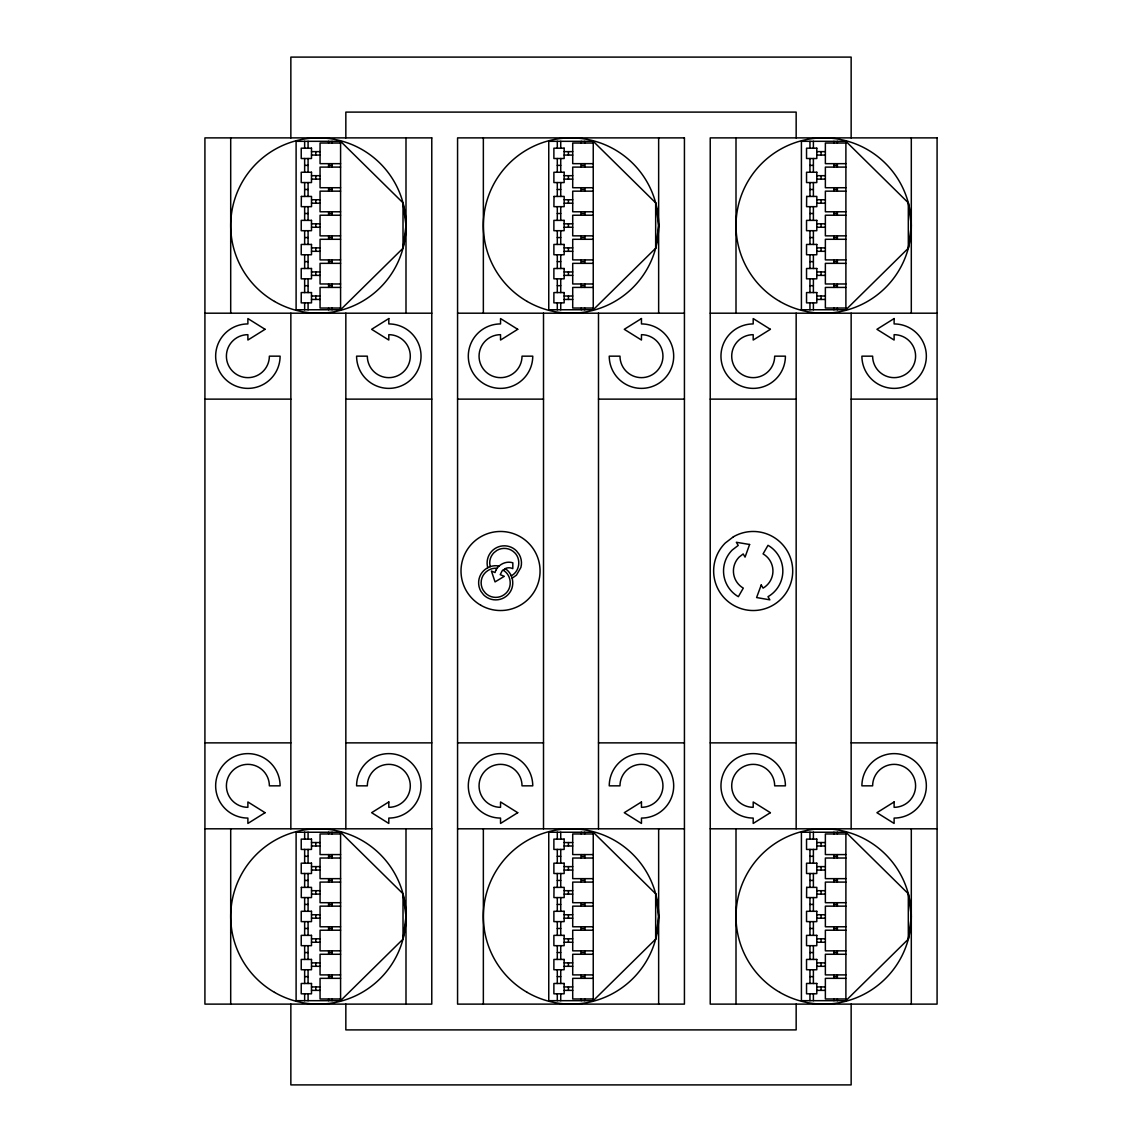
<?xml version="1.0" encoding="UTF-8"?>
<svg xmlns="http://www.w3.org/2000/svg" width="1142" height="1142" viewBox="0 0 1142 1142"><rect width="100%" height="100%" fill="white"/><g stroke="black" fill="none" stroke-linecap="round" stroke-linejoin="round"><path stroke-width="1.5" d="M403.012 248.228L405.995 225.531L403.012 202.848L340.587 141.322L296.106 141.322L296.106 309.753L340.587 309.753L403.012 248.228L403.012 202.848M403.012 939.152L405.995 916.469L403.012 893.772L340.587 832.247L296.106 832.247L296.106 1000.678L340.587 1000.678L403.012 939.152L403.012 893.772M655.665 248.228L658.649 225.531L655.665 202.848L593.24 141.322L548.76 141.322L548.76 309.753L593.24 309.753L655.665 248.228L655.665 202.848M655.665 939.152L658.649 916.469L655.665 893.772L593.24 832.247L548.76 832.247L548.76 1000.678L593.24 1000.678L655.665 939.152L655.665 893.772M908.318 248.228L911.302 225.531L908.318 202.848L845.894 141.322L801.413 141.322L801.413 309.753L845.894 309.753L908.318 248.228L908.318 202.848M908.318 939.152L911.302 916.469L908.318 893.772L845.894 832.247L801.413 832.247L801.413 1000.678L845.894 1000.678L908.318 939.152L908.318 893.772M511.216 575.811C519.639 571.6 521.394 559.166 514.628 552.671A14.603 14.603 0 0 0 496.984 550.344L493.958 552.671A14.603 14.603 0 0 0 489.69 563.006L490.175 566.703M512.201 578.166L516.441 575.154L520.895 567.446A17.187 17.187 0 0 0 519.182 554.412L516.441 550.844A17.187 17.187 0 0 0 487.691 567.446L487.791 567.688M340.587 143.036L320.06 143.036L320.06 163.663L340.587 163.663M593.24 143.036L572.713 143.036L572.713 163.663L593.24 163.663M845.894 143.036L825.366 143.036L825.366 163.663L845.894 163.663M311.495 151.629L320.06 151.629M564.148 151.629L572.713 151.629M816.801 151.629L825.366 151.629M311.495 155.069L320.06 155.069M564.148 155.069L572.713 155.069M816.801 155.069L825.366 155.069M304.643 165.376L308.083 165.376M328.611 165.376L332.051 165.376M557.296 165.376L560.736 165.376M581.264 165.376L584.704 165.376M809.949 165.376L813.389 165.376M833.917 165.376L837.357 165.376M340.587 167.103L320.06 167.103L320.06 187.731L340.587 187.731M593.24 167.103L572.713 167.103L572.713 187.731L593.24 187.731M845.894 167.103L825.366 167.103L825.366 187.731L845.894 187.731M311.495 175.697L320.06 175.697M564.148 175.697L572.713 175.697M816.801 175.697L825.366 175.697M311.495 179.123L320.06 179.123M564.148 179.123L572.713 179.123M816.801 179.123L825.366 179.123M328.611 189.444L332.051 189.444M581.264 189.444L584.704 189.444M833.917 189.444L837.357 189.444M304.643 189.501L308.083 189.501M557.296 189.501L560.736 189.501M809.949 189.501L813.389 189.501M340.587 191.157L320.06 191.157L320.06 211.784L340.587 211.784M593.24 191.157L572.713 191.157L572.713 211.784L593.24 211.784M845.894 191.157L825.366 191.157L825.366 211.784L845.894 211.784M311.523 199.75L320.06 199.75M564.177 199.75L572.713 199.75M816.83 199.75L825.366 199.75M311.523 203.19L320.06 203.19M564.177 203.19L572.713 203.19M816.83 203.19L825.366 203.19M304.643 213.511L308.083 213.511M328.611 213.511L332.051 213.511M557.296 213.511L560.736 213.511M581.264 213.511L584.704 213.511M809.949 213.511L813.389 213.511M833.917 213.511L837.357 213.511M340.587 215.224L320.06 215.224L320.06 235.852L340.587 235.852M593.24 215.224L572.713 215.224L572.713 235.852L593.24 235.852M845.894 215.224L825.366 215.224L825.366 235.852L845.894 235.852M311.495 223.818L320.06 223.818M564.148 223.818L572.713 223.818M816.801 223.818L825.366 223.818M311.495 227.258L320.06 227.258M564.148 227.258L572.713 227.258M816.801 227.258L825.366 227.258M304.643 237.565L308.083 237.565M328.611 237.565L332.051 237.565M557.296 237.565L560.736 237.565M581.264 237.565L584.704 237.565M809.949 237.565L813.389 237.565M833.917 237.565L837.357 237.565M340.587 239.292L320.06 239.292L320.06 259.905L340.587 259.905M593.24 239.292L572.713 239.292L572.713 259.905L593.24 259.905M845.894 239.292L825.366 239.292L825.366 259.905L845.894 259.905M311.495 247.885L320.06 247.885M564.148 247.885L572.713 247.885M816.801 247.885L825.366 247.885M311.495 251.311L320.06 251.311M564.148 251.311L572.713 251.311M816.801 251.311L825.366 251.311M304.643 261.632L308.083 261.632M328.611 261.632L332.051 261.632M557.296 261.632L560.736 261.632M581.264 261.632L584.704 261.632M809.949 261.632L813.389 261.632M833.917 261.632L837.357 261.632M340.587 263.345L320.06 263.345L320.06 283.973L340.587 283.973M593.24 263.345L572.713 263.345L572.713 283.973L593.24 283.973M845.894 263.345L825.366 263.345L825.366 283.973L845.894 283.973M311.495 271.939L320.06 271.939M564.148 271.939L572.713 271.939M816.801 271.939L825.366 271.939M311.495 275.379L320.06 275.379M564.148 275.379L572.713 275.379M816.801 275.379L825.366 275.379M304.643 285.686L308.083 285.686M328.611 285.686L332.051 285.686M557.296 285.686L560.736 285.686M581.264 285.686L584.704 285.686M809.949 285.686L813.389 285.686M833.917 285.686L837.357 285.686M340.587 287.413L320.06 287.413L320.06 308.04L340.587 308.04M593.24 287.413L572.713 287.413L572.713 308.04L593.24 308.04M845.894 287.413L825.366 287.413L825.366 308.04L845.894 308.04M311.495 296.006L320.06 296.006M564.148 296.006L572.713 296.006M816.801 296.006L825.366 296.006M311.495 299.447L320.06 299.447M564.148 299.447L572.713 299.447M816.801 299.447L825.366 299.447M204.918 313.194L431.776 313.194M457.571 313.194L684.429 313.194M710.224 313.194L937.082 313.194M204.918 399.129L290.853 399.129M345.84 399.129L431.776 399.129M457.571 399.129L543.506 399.129M598.494 399.129L684.429 399.129M710.224 399.129L796.16 399.129M851.147 399.129L937.082 399.129M204.918 742.871L290.853 742.871M345.84 742.871L431.776 742.871M457.571 742.871L543.506 742.871M598.494 742.871L684.429 742.871M710.224 742.871L796.16 742.871M851.147 742.871L937.082 742.871M204.918 828.807L431.776 828.807M457.571 828.807L684.429 828.807M710.224 828.807L937.082 828.807M340.587 833.96L320.06 833.96L320.06 854.587L340.587 854.587M593.24 833.96L572.713 833.96L572.713 854.587L593.24 854.587M845.894 833.96L825.366 833.96L825.366 854.587L845.894 854.587M311.495 842.553L320.06 842.553M564.148 842.553L572.713 842.553M816.801 842.553L825.366 842.553M311.495 845.994L320.06 845.994M564.148 845.994L572.713 845.994M816.801 845.994L825.366 845.994M304.643 856.314L308.083 856.314M328.611 856.314L332.051 856.314M557.296 856.314L560.736 856.314M581.264 856.314L584.704 856.314M809.949 856.314L813.389 856.314M833.917 856.314L837.357 856.314M340.587 858.027L320.06 858.027L320.06 878.655L340.587 878.655M593.24 858.027L572.713 858.027L572.713 878.655L593.24 878.655M845.894 858.027L825.366 858.027L825.366 878.655L845.894 878.655M311.495 866.621L320.06 866.621M564.148 866.621L572.713 866.621M816.801 866.621L825.366 866.621M311.495 870.061L320.06 870.061M564.148 870.061L572.713 870.061M816.801 870.061L825.366 870.061M328.611 880.368L332.051 880.368M581.264 880.368L584.704 880.368M833.917 880.368L837.357 880.368M304.643 880.439L308.083 880.439M557.296 880.439L560.736 880.439M809.949 880.439L813.389 880.439M340.587 882.095L320.06 882.095L320.06 902.708L340.587 902.708M593.24 882.095L572.713 882.095L572.713 902.708L593.24 902.708M845.894 882.095L825.366 882.095L825.366 902.708L845.894 902.708M311.523 890.689L320.06 890.689M564.177 890.689L572.713 890.689M816.83 890.689L825.366 890.689M311.523 894.115L320.06 894.115M564.177 894.115L572.713 894.115M816.83 894.115L825.366 894.115M304.643 904.435L308.083 904.435M328.611 904.435L332.051 904.435M557.296 904.435L560.736 904.435M581.264 904.435L584.704 904.435M809.949 904.435L813.389 904.435M833.917 904.435L837.357 904.435M340.587 906.148L320.06 906.148L320.06 926.776L340.587 926.776M593.24 906.148L572.713 906.148L572.713 926.776L593.24 926.776M845.894 906.148L825.366 906.148L825.366 926.776L845.894 926.776M311.495 914.742L320.06 914.742M564.148 914.742L572.713 914.742M816.801 914.742L825.366 914.742M311.495 918.182L320.06 918.182M564.148 918.182L572.713 918.182M816.801 918.182L825.366 918.182M304.643 928.489L308.083 928.489M328.611 928.489L332.051 928.489M557.296 928.489L560.736 928.489M581.264 928.489L584.704 928.489M809.949 928.489L813.389 928.489M833.917 928.489L837.357 928.489M340.587 930.216L320.06 930.216L320.06 950.843L340.587 950.843M593.24 930.216L572.713 930.216L572.713 950.843L593.24 950.843M845.894 930.216L825.366 930.216L825.366 950.843L845.894 950.843M311.495 938.81L320.06 938.81M564.148 938.81L572.713 938.81M816.801 938.81L825.366 938.81M311.495 942.25L320.06 942.25M564.148 942.25L572.713 942.25M816.801 942.25L825.366 942.25M304.643 952.556L308.083 952.556M328.611 952.556L332.051 952.556M557.296 952.556L560.736 952.556M581.264 952.556L584.704 952.556M809.949 952.556L813.389 952.556M833.917 952.556L837.357 952.556M340.587 954.269L320.06 954.269L320.06 974.897L340.587 974.897M593.24 954.269L572.713 954.269L572.713 974.897L593.24 974.897M845.894 954.269L825.366 954.269L825.366 974.897L845.894 974.897M311.495 962.877L320.06 962.877M564.148 962.877L572.713 962.877M816.801 962.877L825.366 962.877M311.495 966.303L320.06 966.303M564.148 966.303L572.713 966.303M816.801 966.303L825.366 966.303M304.643 976.624L308.083 976.624M328.611 976.624L332.051 976.624M557.296 976.624L560.736 976.624M581.264 976.624L584.704 976.624M809.949 976.624L813.389 976.624M833.917 976.624L837.357 976.624M340.587 978.337L320.06 978.337L320.06 998.964L340.587 998.964M593.24 978.337L572.713 978.337L572.713 998.964L593.24 998.964M845.894 978.337L825.366 978.337L825.366 998.964L845.894 998.964M311.495 986.931L320.06 986.931M564.148 986.931L572.713 986.931M816.801 986.931L825.366 986.931M311.495 990.371L320.06 990.371M564.148 990.371L572.713 990.371M816.801 990.371L825.366 990.371M499.111 566.089C492.088 564.476 484.551 568.074 480.91 574.212A17.116 17.116 0 0 0 480.91 591.328L483.623 594.868A17.116 17.116 0 0 0 510.56 591.328C514.914 583.833 512.63 573.284 505.207 568.645M497.113 568.345C491.545 567.588 485.935 570.729 483.08 575.468A14.603 14.603 0 0 0 483.08 590.071L485.407 593.098A14.603 14.603 0 0 0 506.063 593.098C512.729 586.674 511.131 574.597 503.037 570.115M911.302 137.882L911.302 313.194M911.302 828.807L911.302 1004.118M851.147 137.882L851.147 57.1L290.853 57.1L290.853 137.882M851.147 313.194L851.147 828.807M851.147 1004.118L851.147 1084.9L290.853 1084.9L290.853 1004.118M845.894 141.322L845.894 309.753M845.894 832.247L845.894 1000.678M837.357 141.322L837.357 143.036M837.357 163.663L837.357 167.103M837.357 187.731L837.357 191.157M837.357 211.784L837.357 215.224M837.357 235.852L837.357 239.292M837.357 259.905L837.357 263.345M837.357 283.973L837.357 287.413M837.357 308.04L837.357 309.753M837.357 832.247L837.357 833.96M837.357 854.587L837.357 858.027M837.357 878.655L837.357 882.095M837.357 902.708L837.357 906.148M837.357 926.776L837.357 930.216M837.357 950.843L837.357 954.269M837.357 974.897L837.357 978.337M837.357 998.964L837.357 1000.678M833.917 141.322L833.917 143.036M833.917 163.663L833.917 167.103M833.917 187.731L833.917 191.157M833.917 211.784L833.917 215.224M833.917 235.852L833.917 239.292M833.917 259.905L833.917 263.345M833.917 283.973L833.917 287.413M833.917 308.04L833.917 309.753M833.917 832.247L833.917 833.96M833.917 854.587L833.917 858.027M833.917 878.655L833.917 882.095M833.917 902.708L833.917 906.148M833.917 926.776L833.917 930.216M833.917 950.843L833.917 954.269M833.917 974.897L833.917 978.337M833.917 998.964L833.917 1000.678M821.084 151.629L821.084 155.069M821.084 175.697L821.084 179.123M821.084 199.75L821.084 203.19M821.084 223.818L821.084 227.258M821.084 247.885L821.084 251.311M821.084 271.939L821.084 275.379M821.084 296.006L821.084 299.447M821.084 842.553L821.084 845.994M821.084 866.621L821.084 870.061M821.084 890.689L821.084 894.115M821.084 914.742L821.084 918.182M821.084 938.81L821.084 942.25M821.084 962.877L821.084 966.303M821.084 986.931L821.084 990.371M813.389 141.322L813.389 148.189M813.389 158.51L813.389 172.256M813.389 182.563L813.389 196.438M813.389 206.659L813.389 220.377M813.389 230.698L813.389 244.445M813.389 254.752L813.389 268.498M813.389 278.819L813.389 292.566M813.389 302.873L813.389 309.753M813.389 832.247L813.389 839.127M813.389 849.434L813.389 863.181M813.389 873.502L813.389 887.377M813.389 897.583L813.389 911.302M813.389 921.623L813.389 935.369M813.389 945.676L813.389 959.437M813.389 969.744L813.389 983.49M813.389 993.811L813.389 1000.678M809.949 141.322L809.949 148.189M809.949 158.51L809.949 172.256M809.949 182.563L809.949 196.438M809.949 206.659L809.949 220.377M809.949 230.698L809.949 244.445M809.949 254.752L809.949 268.498M809.949 278.819L809.949 292.566M809.949 302.873L809.949 309.753M809.949 832.247L809.949 839.127M809.949 849.434L809.949 863.181M809.949 873.502L809.949 887.377M809.949 897.583L809.949 911.302M809.949 921.623L809.949 935.369M809.949 945.676L809.949 959.437M809.949 969.744L809.949 983.49M809.949 993.811L809.949 1000.678M796.16 137.882L796.16 112.102L345.84 112.102L345.84 137.882M796.16 313.194L796.16 828.807M796.16 1004.118L796.16 1029.898L345.84 1029.898L345.84 1004.118M736.005 137.882L736.005 313.194M736.005 828.807L736.005 1004.118M658.649 137.882L658.649 313.194M658.649 828.807L658.649 1004.118M598.494 313.194L598.494 828.807M593.24 141.322L593.24 309.753M593.24 832.247L593.24 1000.678M584.704 141.322L584.704 143.036M584.704 163.663L584.704 167.103M584.704 187.731L584.704 191.157M584.704 211.784L584.704 215.224M584.704 235.852L584.704 239.292M584.704 259.905L584.704 263.345M584.704 283.973L584.704 287.413M584.704 308.04L584.704 309.753M584.704 832.247L584.704 833.96M584.704 854.587L584.704 858.027M584.704 878.655L584.704 882.095M584.704 902.708L584.704 906.148M584.704 926.776L584.704 930.216M584.704 950.843L584.704 954.269M584.704 974.897L584.704 978.337M584.704 998.964L584.704 1000.678M581.264 141.322L581.264 143.036M581.264 163.663L581.264 167.103M581.264 187.731L581.264 191.157M581.264 211.784L581.264 215.224M581.264 235.852L581.264 239.292M581.264 259.905L581.264 263.345M581.264 283.973L581.264 287.413M581.264 308.04L581.264 309.753M581.264 832.247L581.264 833.96M581.264 854.587L581.264 858.027M581.264 878.655L581.264 882.095M581.264 902.708L581.264 906.148M581.264 926.776L581.264 930.216M581.264 950.843L581.264 954.269M581.264 974.897L581.264 978.337M581.264 998.964L581.264 1000.678M568.43 151.629L568.43 155.069M568.43 175.697L568.43 179.123M568.43 199.75L568.43 203.19M568.43 223.818L568.43 227.258M568.43 247.885L568.43 251.311M568.43 271.939L568.43 275.379M568.43 296.006L568.43 299.447M568.43 842.553L568.43 845.994M568.43 866.621L568.43 870.061M568.43 890.689L568.43 894.115M568.43 914.742L568.43 918.182M568.43 938.81L568.43 942.25M568.43 962.877L568.43 966.303M568.43 986.931L568.43 990.371M560.736 141.322L560.736 148.189M560.736 158.51L560.736 172.256M560.736 182.563L560.736 196.438M560.736 206.659L560.736 220.377M560.736 230.698L560.736 244.445M560.736 254.752L560.736 268.498M560.736 278.819L560.736 292.566M560.736 302.873L560.736 309.753M560.736 832.247L560.736 839.127M560.736 849.434L560.736 863.181M560.736 873.502L560.736 887.377M560.736 897.583L560.736 911.302M560.736 921.623L560.736 935.369M560.736 945.676L560.736 959.437M560.736 969.744L560.736 983.49M560.736 993.811L560.736 1000.678M557.296 141.322L557.296 148.189M557.296 158.51L557.296 172.256M557.296 182.563L557.296 196.438M557.296 206.659L557.296 220.377M557.296 230.698L557.296 244.445M557.296 254.752L557.296 268.498M557.296 278.819L557.296 292.566M557.296 302.873L557.296 309.753M557.296 832.247L557.296 839.127M557.296 849.434L557.296 863.181M557.296 873.502L557.296 887.377M557.296 897.583L557.296 911.302M557.296 921.623L557.296 935.369M557.296 945.676L557.296 959.437M557.296 969.744L557.296 983.49M557.296 993.811L557.296 1000.678M543.506 313.194L543.506 828.807M483.352 137.882L483.352 313.194M483.352 828.807L483.352 1004.118M405.995 137.882L405.995 313.194M405.995 828.807L405.995 1004.118M345.84 313.194L345.84 828.807M340.587 141.322L340.587 309.753M340.587 832.247L340.587 1000.678M332.051 141.322L332.051 143.036M332.051 163.663L332.051 167.103M332.051 187.731L332.051 191.157M332.051 211.784L332.051 215.224M332.051 235.852L332.051 239.292M332.051 259.905L332.051 263.345M332.051 283.973L332.051 287.413M332.051 308.04L332.051 309.753M332.051 832.247L332.051 833.96M332.051 854.587L332.051 858.027M332.051 878.655L332.051 882.095M332.051 902.708L332.051 906.148M332.051 926.776L332.051 930.216M332.051 950.843L332.051 954.269M332.051 974.897L332.051 978.337M332.051 998.964L332.051 1000.678M328.611 141.322L328.611 143.036M328.611 163.663L328.611 167.103M328.611 187.731L328.611 191.157M328.611 211.784L328.611 215.224M328.611 235.852L328.611 239.292M328.611 259.905L328.611 263.345M328.611 283.973L328.611 287.413M328.611 308.04L328.611 309.753M328.611 832.247L328.611 833.96M328.611 854.587L328.611 858.027M328.611 878.655L328.611 882.095M328.611 902.708L328.611 906.148M328.611 926.776L328.611 930.216M328.611 950.843L328.611 954.269M328.611 974.897L328.611 978.337M328.611 998.964L328.611 1000.678M315.777 151.629L315.777 155.069M315.777 175.697L315.777 179.123M315.777 199.75L315.777 203.19M315.777 223.818L315.777 227.258M315.777 247.885L315.777 251.311M315.777 271.939L315.777 275.379M315.777 296.006L315.777 299.447M315.777 842.553L315.777 845.994M315.777 866.621L315.777 870.061M315.777 890.689L315.777 894.115M315.777 914.742L315.777 918.182M315.777 938.81L315.777 942.25M315.777 962.877L315.777 966.303M315.777 986.931L315.777 990.371M308.083 141.322L308.083 148.189M308.083 158.51L308.083 172.256M308.083 182.563L308.083 196.438M308.083 206.659L308.083 220.377M308.083 230.698L308.083 244.445M308.083 254.752L308.083 268.498M308.083 278.819L308.083 292.566M308.083 302.873L308.083 309.753M308.083 832.247L308.083 839.127M308.083 849.434L308.083 863.181M308.083 873.502L308.083 887.377M308.083 897.583L308.083 911.302M308.083 921.623L308.083 935.369M308.083 945.676L308.083 959.437M308.083 969.744L308.083 983.49M308.083 993.811L308.083 1000.678M304.643 141.322L304.643 148.189M304.643 158.51L304.643 172.256M304.643 182.563L304.643 196.438M304.643 206.659L304.643 220.377M304.643 230.698L304.643 244.445M304.643 254.752L304.643 268.498M304.643 278.819L304.643 292.566M304.643 302.873L304.643 309.753M304.643 832.247L304.643 839.127M304.643 849.434L304.643 863.181M304.643 873.502L304.643 887.377M304.643 897.583L304.643 911.302M304.643 921.623L304.643 935.369M304.643 945.676L304.643 959.437M304.643 969.744L304.643 983.49M304.643 993.811L304.643 1000.678M290.853 313.194L290.853 828.807M230.698 137.882L230.698 313.194M230.698 828.807L230.698 1004.118M301.36 196.438L301.26 206.659L311.523 206.659L311.523 196.438L301.36 196.438M301.36 887.377L301.26 897.583L311.523 897.583L311.523 887.377L301.36 887.377M554.013 196.438L553.913 206.659L564.177 206.659L564.177 196.438L554.013 196.438M554.013 887.377L553.913 897.583L564.177 897.583L564.177 887.377L554.013 887.377M806.666 196.438L806.566 206.659L816.83 206.659L816.83 196.438L806.666 196.438M806.666 887.377L806.566 897.583L816.83 897.583L816.83 887.377L806.666 887.377M495.728 570.458L495.057 572.556L491.431 571.071L495.057 581.906L504.293 576.325L500.225 574.669L502.08 570.914L505.92 568.288A8.993 8.993 0 0 1 512.801 568.645L512.844 562.806C506.263 560.665 498.697 564.305 495.728 570.458M749.609 544.491L745.055 557.11L743.199 553.956L739.202 557.025A19.771 19.771 0 0 0 743.299 588.116L738.36 596.681A29.649 29.649 0 0 1 732.222 550.03L738.217 545.433L736.362 542.279L749.609 544.491M761.243 584.961L756.604 597.552L769.836 599.836L768.009 596.681A29.649 29.649 0 0 0 768.009 545.319L763.07 553.884A19.771 19.771 0 0 1 763.07 588.116L761.243 584.961M733.421 536.769L725.227 543.05A39.527 39.527 0 0 0 739.659 608.144A39.527 39.527 0 0 0 792.562 567.56A39.527 39.527 0 0 0 733.421 536.769M265.072 329.31L247.885 340.045L247.885 334.677A21.484 21.484 0 0 0 226.401 356.161A21.484 21.484 0 0 0 247.885 377.645A21.484 21.484 0 0 0 269.369 356.161L280.104 356.161A32.233 32.233 0 0 1 247.885 388.38A32.233 32.233 0 0 1 215.652 356.161A32.233 32.233 0 0 1 247.885 323.928L247.885 318.561L265.072 329.31M388.808 318.561L371.621 329.31L388.808 340.045L388.808 334.677A21.484 21.484 0 0 1 410.292 356.161A21.484 21.484 0 0 1 388.808 377.645A21.484 21.484 0 0 1 367.324 356.161L356.589 356.161A32.233 32.233 0 0 0 388.808 388.38A32.233 32.233 0 0 0 421.041 356.161A32.233 32.233 0 0 0 388.808 323.928L388.808 318.561M517.726 329.31L500.539 340.045L500.539 334.677A21.484 21.484 0 0 0 479.055 356.161A21.484 21.484 0 0 0 500.539 377.645A21.484 21.484 0 0 0 522.022 356.161L532.757 356.161A32.233 32.233 0 0 1 500.539 388.38A32.233 32.233 0 0 1 468.306 356.161A32.233 32.233 0 0 1 500.539 323.928L500.539 318.561L517.726 329.31M641.461 318.561L624.274 329.31L641.461 340.045L641.461 334.677A21.484 21.484 0 0 1 662.945 356.161A21.484 21.484 0 0 1 641.461 377.645A21.484 21.484 0 0 1 619.978 356.161L609.243 356.161A32.233 32.233 0 0 0 641.461 388.38A32.233 32.233 0 0 0 673.694 356.161A32.233 32.233 0 0 0 641.461 323.928L641.461 318.561M770.379 329.31L753.192 340.045L753.192 334.677A21.484 21.484 0 0 0 731.708 356.161A21.484 21.484 0 0 0 753.192 377.645A21.484 21.484 0 0 0 774.676 356.161L785.411 356.161A32.233 32.233 0 0 1 753.192 388.38A32.233 32.233 0 0 1 720.959 356.161A32.233 32.233 0 0 1 753.192 323.928L753.192 318.561L770.379 329.31M894.115 318.561L876.928 329.31L894.115 340.045L894.115 334.677A21.484 21.484 0 0 1 915.598 356.161A21.484 21.484 0 0 1 894.115 377.645A21.484 21.484 0 0 1 872.631 356.161L861.896 356.161A32.233 32.233 0 0 0 894.115 388.38A32.233 32.233 0 0 0 926.348 356.161A32.233 32.233 0 0 0 894.115 323.928L894.115 318.561M265.072 812.69L247.885 823.439L247.885 818.072A32.233 32.233 0 0 1 215.652 785.839A32.233 32.233 0 0 1 247.885 753.62A32.233 32.233 0 0 1 280.104 785.839L269.369 785.839A21.484 21.484 0 0 0 247.885 764.355A21.484 21.484 0 0 0 226.401 785.839A21.484 21.484 0 0 0 247.885 807.323L247.885 801.955L265.072 812.69M388.808 801.955L371.621 812.69L388.808 823.439L388.808 818.072A32.233 32.233 0 0 0 421.041 785.839A32.233 32.233 0 0 0 388.808 753.62A32.233 32.233 0 0 0 356.589 785.839L367.324 785.839A21.484 21.484 0 0 1 388.808 764.355A21.484 21.484 0 0 1 410.292 785.839A21.484 21.484 0 0 1 388.808 807.323L388.808 801.955M517.726 812.69L500.539 823.439L500.539 818.072A32.233 32.233 0 0 1 468.306 785.839A32.233 32.233 0 0 1 500.539 753.62A32.233 32.233 0 0 1 532.757 785.839L522.022 785.839A21.484 21.484 0 0 0 500.539 764.355A21.484 21.484 0 0 0 479.055 785.839A21.484 21.484 0 0 0 500.539 807.323L500.539 801.955L517.726 812.69M641.461 801.955L624.274 812.69L641.461 823.439L641.461 818.072A32.233 32.233 0 0 0 673.694 785.839A32.233 32.233 0 0 0 641.461 753.62A32.233 32.233 0 0 0 609.243 785.839L619.978 785.839A21.484 21.484 0 0 1 641.461 764.355A21.484 21.484 0 0 1 662.945 785.839A21.484 21.484 0 0 1 641.461 807.323L641.461 801.955M770.379 812.69L753.192 823.439L753.192 818.072A32.233 32.233 0 0 1 720.959 785.839A32.233 32.233 0 0 1 753.192 753.62A32.233 32.233 0 0 1 785.411 785.839L774.676 785.839A21.484 21.484 0 0 0 753.192 764.355A21.484 21.484 0 0 0 731.708 785.839A21.484 21.484 0 0 0 753.192 807.323L753.192 801.955L770.379 812.69M894.115 801.955L876.928 812.69L894.115 823.439L894.115 818.072A32.233 32.233 0 0 0 926.348 785.839A32.233 32.233 0 0 0 894.115 753.62A32.233 32.233 0 0 0 861.896 785.839L872.631 785.839A21.484 21.484 0 0 1 894.115 764.355A21.484 21.484 0 0 1 915.598 785.839A21.484 21.484 0 0 1 894.115 807.323L894.115 801.955M431.776 137.882L204.918 137.882L204.918 1004.118L431.776 1004.118L431.776 137.882M684.429 137.882L457.571 137.882L457.571 1004.118L684.429 1004.118L684.429 137.882M937.082 137.882L710.224 137.882L710.224 1004.118L937.082 1004.118L937.082 137.882M311.495 148.189L301.231 148.189L301.231 158.51L311.495 158.51L311.495 148.189M564.148 148.189L553.884 148.189L553.884 158.51L564.148 158.51L564.148 148.189M816.801 148.189L806.538 148.189L806.538 158.51L816.801 158.51L816.801 148.189M311.495 172.256L301.231 172.256L301.231 182.563L311.495 182.563L311.495 172.256M564.148 172.256L553.884 172.256L553.884 182.563L564.148 182.563L564.148 172.256M816.801 172.256L806.538 172.256L806.538 182.563L816.801 182.563L816.801 172.256M311.495 220.377L301.231 220.377L301.231 230.698L311.495 230.698L311.495 220.377M564.148 220.377L553.884 220.377L553.884 230.698L564.148 230.698L564.148 220.377M816.801 220.377L806.538 220.377L806.538 230.698L816.801 230.698L816.801 220.377M311.495 244.445L301.231 244.445L301.231 254.752L311.495 254.752L311.495 244.445M564.148 244.445L553.884 244.445L553.884 254.752L564.148 254.752L564.148 244.445M816.801 244.445L806.538 244.445L806.538 254.752L816.801 254.752L816.801 244.445M311.495 268.498L301.231 268.498L301.231 278.819L311.495 278.819L311.495 268.498M564.148 268.498L553.884 268.498L553.884 278.819L564.148 278.819L564.148 268.498M816.801 268.498L806.538 268.498L806.538 278.819L816.801 278.819L816.801 268.498M311.495 292.566L301.231 292.566L301.231 302.873L311.495 302.873L311.495 292.566M564.148 292.566L553.884 292.566L553.884 302.873L564.148 302.873L564.148 292.566M816.801 292.566L806.538 292.566L806.538 302.873L816.801 302.873L816.801 292.566M311.495 839.127L301.231 839.127L301.231 849.434L311.495 849.434L311.495 839.127M564.148 839.127L553.884 839.127L553.884 849.434L564.148 849.434L564.148 839.127M816.801 839.127L806.538 839.127L806.538 849.434L816.801 849.434L816.801 839.127M311.495 863.181L301.231 863.181L301.231 873.502L311.495 873.502L311.495 863.181M564.148 863.181L553.884 863.181L553.884 873.502L564.148 873.502L564.148 863.181M816.801 863.181L806.538 863.181L806.538 873.502L816.801 873.502L816.801 863.181M311.495 911.302L301.231 911.302L301.231 921.623L311.495 921.623L311.495 911.302M564.148 911.302L553.884 911.302L553.884 921.623L564.148 921.623L564.148 911.302M816.801 911.302L806.538 911.302L806.538 921.623L816.801 921.623L816.801 911.302M311.495 935.369L301.231 935.369L301.231 945.676L311.495 945.676L311.495 935.369M564.148 935.369L553.884 935.369L553.884 945.676L564.148 945.676L564.148 935.369M816.801 935.369L806.538 935.369L806.538 945.676L816.801 945.676L816.801 935.369M311.495 959.437L301.231 959.437L301.231 969.744L311.495 969.744L311.495 959.437M564.148 959.437L553.884 959.437L553.884 969.744L564.148 969.744L564.148 959.437M816.801 959.437L806.538 959.437L806.538 969.744L816.801 969.744L816.801 959.437M311.495 983.49L301.231 983.49L301.231 993.811L311.495 993.811L311.495 983.49M564.148 983.49L553.884 983.49L553.884 993.811L564.148 993.811L564.148 983.49M816.801 983.49L806.538 983.49L806.538 993.811L816.801 993.811L816.801 983.49M274.523 992.369A87.648 87.648 0 0 0 405.995 916.469A87.648 87.648 0 0 0 274.523 840.555A87.648 87.648 0 0 0 274.523 992.369M274.523 301.445A87.648 87.648 0 0 0 405.995 225.531A87.648 87.648 0 0 0 274.523 149.631A87.648 87.648 0 0 0 274.523 301.445M779.829 992.369A87.648 87.648 0 0 0 911.302 916.469A87.648 87.648 0 0 0 779.829 840.555A87.648 87.648 0 0 0 779.829 992.369M527.176 992.369A87.648 87.648 0 0 0 658.649 916.469A87.648 87.648 0 0 0 527.176 840.555A87.648 87.648 0 0 0 527.176 992.369M779.829 301.445A87.648 87.648 0 0 0 911.302 225.531A87.648 87.648 0 0 0 779.829 149.631A87.648 87.648 0 0 0 779.829 301.445M480.768 605.231A39.527 39.527 0 0 0 540.066 571A39.527 39.527 0 0 0 480.768 536.769A39.527 39.527 0 0 0 480.768 605.231M527.176 301.445A87.648 87.648 0 0 0 658.649 225.531A87.648 87.648 0 0 0 527.176 149.631A87.648 87.648 0 0 0 527.176 301.445"/></g></svg>
